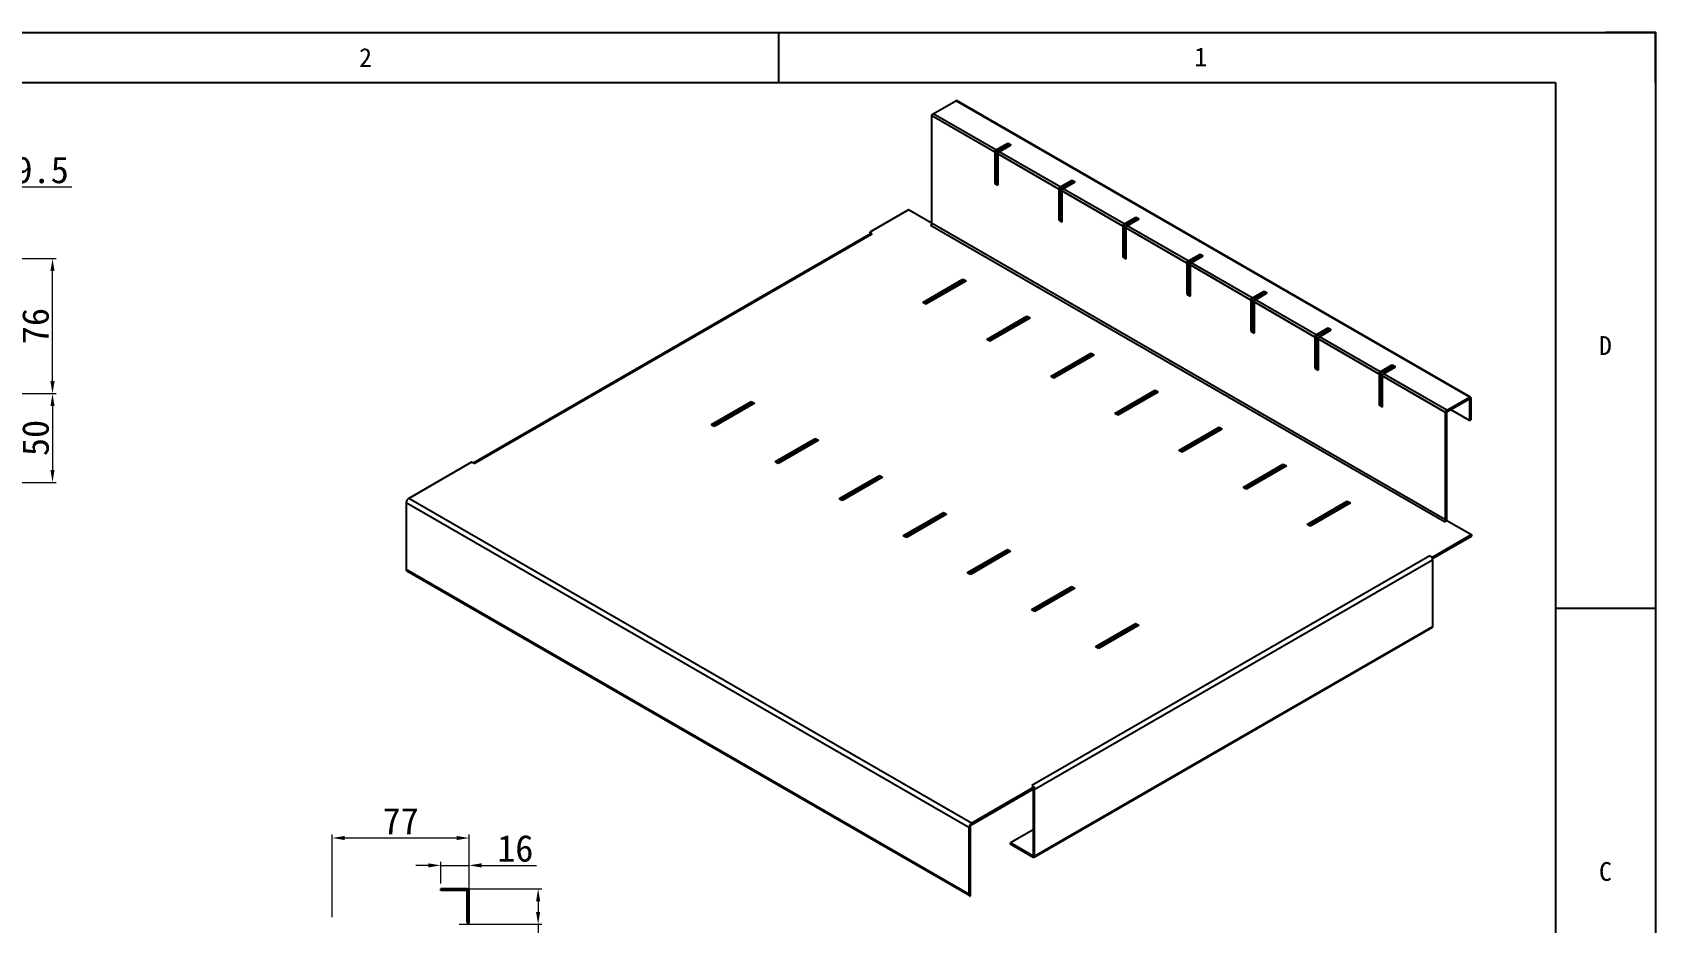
# Model space of a CAD drawing. Header units: millimetres. Extents: x 13106 to 40242, y 18888 to 28426.
# Drawn here: x 29441 to 30355, y 22868 to 23369 of the extents above; entities that cross this region are included whole.
import ezdxf
from ezdxf.enums import TextEntityAlignment as Align

# ---------------------------------------------------------------- set-up
doc = ezdxf.new("R2010")
doc.units = ezdxf.units.MM
doc.header["$PDSIZE"] = -1
doc.linetypes.add('DOT', pattern=[0.25, 0, -0.25])
doc.linetypes.add('HIDDEN', pattern=[1.905, 1.27, -0.635])
doc.layers.add('DEFAULT_2', color=8, linetype='HIDDEN')
doc.layers.add('print', color=30, linetype='Continuous')
doc.layers.add('dim', color=2, linetype='Continuous', lineweight=9)
doc.styles.add('Dartop', font='')
doc.styles.get('Dartop').set_extended_font_data('FangSong_GB2312')
doc.dimstyles.new('3', dxfattribs={"dimtxt": 15, "dimasz": 7, "dimexe": 2, "dimexo": 3, "dimgap": 2, "dimtad": 1, "dimzin": 9, "dimdsep": 46, "dimtxsty": 'Standard', "dimcen": 1, "dimadec": 1, "dimazin": 2, "dimtfac": 0.5, "dimtmove": 0, "dimatfit": 3, "dimfxl": 0, "dimtolj": 1, "dimlwd": 9, "dimlwe": 9, "dimarcsym": 0})

# ---------------------------------------------------------------- blocks, each defined once
blk = doc.blocks.new('*D168')
at = {"layer": 'Defpoints', "color": 0, "lineweight": 9, "transparency": 16777216}
for p in [(29686.64, 22899.71), (29670.64, 22886.54), (29686.64, 22885.52)]:
    blk.add_point(p, dxfattribs=at)
at = {"layer": 'dim', "color": 0, "lineweight": 9, "transparency": 16777216}
for p, q in [((29663.64, 22899.71), (29656.64, 22899.71)), ((29670.64, 22889.54), (29670.64, 22901.71)), ((29670.64, 22899.71), (29686.64, 22899.71)), ((29686.64, 22888.52), (29686.64, 22901.71)), ((29693.64, 22899.71), (29724.64, 22899.71))]:
    blk.add_line(p, q, dxfattribs=at)
for points in [[(29663.64, 22900.88), (29663.64, 22898.55), (29670.64, 22899.71)], [(29693.64, 22900.88), (29693.64, 22898.55), (29686.64, 22899.71)]]:
    blk.add_solid(points, dxfattribs=at)
at = {"layer": 'dim', "color": 0, "lineweight": 9, "transparency": 16777216, "insert": (29712.64, 22909.21), "char_height": 15, "attachment_point": 5}
blk.add_mtext('\\A1;16', dxfattribs=at)
blk = doc.blocks.new('*D169')
at = {"layer": 'Defpoints', "color": 0, "lineweight": 9, "transparency": 16777216}
for p in [(29678.13, 22886.54), (29678.13, 22866.54), (29725.5, 22866.54)]:
    blk.add_point(p, dxfattribs=at)
at = {"layer": 'dim', "color": 0, "lineweight": 9, "transparency": 16777216}
for p, q in [((29681.13, 22886.54), (29727.5, 22886.54)), ((29725.5, 22879.54), (29725.5, 22873.54)), ((29681.13, 22866.54), (29727.5, 22866.54)), ((29725.5, 22866.54), (29725.5, 22833.04))]:
    blk.add_line(p, q, dxfattribs=at)
for points in [[(29724.33, 22879.54), (29726.66, 22879.54), (29725.5, 22886.54)], [(29724.33, 22873.54), (29726.66, 22873.54), (29725.5, 22866.54)]]:
    blk.add_solid(points, dxfattribs=at)
at = {"layer": 'dim', "color": 0, "lineweight": 9, "transparency": 16777216, "insert": (29716, 22846.29), "char_height": 15, "attachment_point": 5, "rotation": 90}
blk.add_mtext('\\A1;20', dxfattribs=at)
blk = doc.blocks.new('*D170')
at = {"layer": 'Defpoints', "color": 0, "lineweight": 9, "transparency": 16777216}
for p in [(29609.64, 22915.12), (29686.64, 22874.64), (29609.64, 22867.54)]:
    blk.add_point(p, dxfattribs=at)
at = {"layer": 'dim', "color": 0, "lineweight": 9, "transparency": 16777216}
for p, q in [((29609.64, 22870.54), (29609.64, 22917.12)), ((29686.64, 22877.64), (29686.64, 22917.12)), ((29679.64, 22915.12), (29616.64, 22915.12))]:
    blk.add_line(p, q, dxfattribs=at)
for points in [[(29616.64, 22916.29), (29616.64, 22913.96), (29609.64, 22915.12)], [(29679.64, 22916.29), (29679.64, 22913.96), (29686.64, 22915.12)]]:
    blk.add_solid(points, dxfattribs=at)
at = {"layer": 'dim', "color": 0, "lineweight": 9, "transparency": 16777216, "insert": (29648.14, 22924.62), "char_height": 15, "attachment_point": 5}
blk.add_mtext('\\A1;77', dxfattribs=at)
blk = doc.blocks.new('*D178')
at = {"layer": 'Defpoints', "color": 0, "lineweight": 9, "transparency": 16777216}
for p in [(29399.08, 23165.36), (29399.08, 23115.36), (29452.11, 23115.36)]:
    blk.add_point(p, dxfattribs=at)
at = {"layer": 'dim', "color": 0, "lineweight": 9, "transparency": 16777216}
for p, q in [((29402.08, 23165.36), (29454.11, 23165.36)), ((29452.11, 23158.36), (29452.11, 23122.36)), ((29402.08, 23115.36), (29454.11, 23115.36))]:
    blk.add_line(p, q, dxfattribs=at)
for points in [[(29450.95, 23158.36), (29453.28, 23158.36), (29452.11, 23165.36)], [(29450.95, 23122.36), (29453.28, 23122.36), (29452.11, 23115.36)]]:
    blk.add_solid(points, dxfattribs=at)
at = {"layer": 'dim', "color": 0, "lineweight": 9, "transparency": 16777216, "insert": (29442.61, 23140.36), "char_height": 15, "attachment_point": 5, "rotation": 90}
blk.add_mtext('\\A1;50', dxfattribs=at)
blk = doc.blocks.new('*D179')
at = {"layer": 'Defpoints', "color": 0, "lineweight": 9, "transparency": 16777216}
for p in [(29389.66, 23241.36), (29452.11, 23241.36), (29402.08, 23165.36)]:
    blk.add_point(p, dxfattribs=at)
at = {"layer": 'dim', "color": 0, "lineweight": 9, "transparency": 16777216}
for p, q in [((29392.66, 23241.36), (29454.11, 23241.36)), ((29452.11, 23172.36), (29452.11, 23234.36)), ((29405.08, 23165.36), (29454.11, 23165.36))]:
    blk.add_line(p, q, dxfattribs=at)
for points in [[(29450.95, 23234.36), (29453.28, 23234.36), (29452.11, 23241.36)], [(29450.95, 23172.36), (29453.28, 23172.36), (29452.11, 23165.36)]]:
    blk.add_solid(points, dxfattribs=at)
at = {"layer": 'dim', "color": 0, "lineweight": 9, "transparency": 16777216, "insert": (29442.61, 23203.36), "char_height": 15, "attachment_point": 5, "rotation": 90}
blk.add_mtext('\\A1;76', dxfattribs=at)
blk = doc.blocks.new('*D184')
at = {"layer": 'Defpoints', "color": 0, "lineweight": 9, "transparency": 16777216}
for p in [(29389.66, 23281.69), (29389.66, 23259.01), (29409.16, 23160.75)]:
    blk.add_point(p, dxfattribs=at)
at = {"layer": 'dim', "color": 0, "lineweight": 9, "transparency": 16777216}
for p, q in [((29389.66, 23262.01), (29389.66, 23283.69)), ((29396.66, 23281.69), (29402.16, 23281.69)), ((29409.16, 23163.75), (29409.16, 23283.69)), ((29409.16, 23281.69), (29462.91, 23281.69))]:
    blk.add_line(p, q, dxfattribs=at)
for points in [[(29396.66, 23282.86), (29396.66, 23280.53), (29389.66, 23281.69)], [(29402.16, 23282.86), (29402.16, 23280.53), (29409.16, 23281.69)]]:
    blk.add_solid(points, dxfattribs=at)
at = {"layer": 'dim', "color": 0, "lineweight": 9, "transparency": 16777216, "insert": (29440.91, 23291.19), "char_height": 15, "attachment_point": 5}
blk.add_mtext('\\A1;19.5', dxfattribs=at)

msp = doc.modelspace()

# ---------------------------------------------------------------- linework, layer by layer
at = {"color": 0, "linetype": 'DOT'}
for p, q in [((28562.917, 23368.66), (30326.338, 23368.66)), ((30354.54, 23340.459), (30354.54, 22155.99))]:
    msp.add_line(p, q, dxfattribs=at)
at = {"color": 0}
for p, q in [((29861.011, 23340.459), (29861.011, 23368.66)), ((30354.54, 23368.66), (30326.338, 23368.66)), ((30354.54, 23340.459), (30354.54, 23368.66)), ((28619.321, 23340.459), (30298.136, 23340.459)), ((30298.136, 23340.459), (30298.136, 22155.99)), ((30354.54, 23044.342), (30298.136, 23044.342))]:
    msp.add_line(p, q, dxfattribs=at)
at = {"color": 3, "linetype": 'Continuous'}
for p, q in [((29947.88, 23322.911), (29960.585, 23330.247)), ((30249.793, 23163.276), (29960.585, 23330.247)), ((30250.301, 23163.327), (29961.093, 23330.297)), ((29947.161, 23261.259), (29947.161, 23321.667)), ((29982.517, 23301.255), (29947.161, 23321.667)), ((29983.235, 23302.499), (29947.88, 23322.911)), ((29982.517, 23301.255), (29982.517, 23283.713)), ((29983.235, 23302.499), (29989.941, 23306.371)), ((29984.285, 23300.235), (29984.285, 23282.693)), ((30018.579, 23280.435), (29984.285, 23300.235)), ((29985.003, 23301.479), (29991.709, 23305.351)), ((30019.298, 23281.679), (29985.003, 23301.479)), ((29989.941, 23306.371), (29991.709, 23305.351)), ((29982.517, 23283.713), (29984.285, 23282.693)), ((30019.298, 23281.679), (30026.004, 23285.551)), ((30021.066, 23280.659), (30027.772, 23284.53)), ((30026.004, 23285.551), (30027.772, 23284.53)), ((30018.579, 23280.435), (30018.579, 23262.893)), ((30020.347, 23279.414), (30020.347, 23261.872)), ((30054.642, 23259.615), (30020.347, 23279.414)), ((30055.36, 23260.859), (30021.066, 23280.659)), ((29934.08, 23268.811), (29912.16, 23256.156)), ((30236.369, 23094.289), (29934.08, 23268.811)), ((30055.36, 23260.859), (30062.067, 23264.731)), ((30057.128, 23259.838), (30063.834, 23263.71)), ((30062.067, 23264.731), (30063.834, 23263.71)), ((29688.836, 23126.264), (29912.574, 23255.438)), ((29689.422, 23125.926), (29913.574, 23255.339)), ((29913.574, 23255.339), (29912.16, 23256.156)), ((30235.662, 23093.064), (29946.454, 23260.034)), ((30018.579, 23262.893), (30020.347, 23261.872)), ((30054.642, 23259.615), (30054.642, 23242.073)), ((30056.41, 23258.594), (30056.41, 23241.052)), ((30090.705, 23238.794), (30056.41, 23258.594)), ((30091.423, 23240.039), (30057.128, 23259.838)), ((30054.642, 23242.073), (30056.41, 23241.052)), ((30090.705, 23238.794), (30090.705, 23221.253)), ((30091.423, 23240.039), (30098.129, 23243.91)), ((30092.472, 23237.774), (30092.472, 23220.232)), ((30126.767, 23217.974), (30092.472, 23237.774)), ((30093.191, 23239.018), (30099.897, 23242.89)), ((30127.486, 23219.218), (30093.191, 23239.018)), ((30098.129, 23243.91), (30099.897, 23242.89)), ((29942, 23216.638), (29964.627, 23229.702)), ((29966.395, 23228.681), (29943.768, 23215.617)), ((29964.627, 23229.702), (29966.395, 23228.681)), ((30090.705, 23221.253), (30092.472, 23220.232)), ((30126.767, 23217.974), (30126.767, 23200.432)), ((30127.486, 23219.218), (30134.192, 23223.09)), ((30129.253, 23218.198), (30135.96, 23222.069)), ((30163.548, 23198.398), (30129.253, 23218.198)), ((30134.192, 23223.09), (30135.96, 23222.069)), ((29943.768, 23215.617), (29942, 23216.638)), ((29978.062, 23195.818), (30000.69, 23208.882)), ((30000.69, 23208.882), (30002.457, 23207.861)), ((30128.535, 23216.953), (30128.535, 23199.412)), ((30162.83, 23197.154), (30128.535, 23216.953)), ((30002.457, 23207.861), (29979.83, 23194.797)), ((30126.767, 23200.432), (30128.535, 23199.412)), ((30163.548, 23198.398), (30170.254, 23202.27)), ((30165.316, 23197.377), (30172.022, 23201.249)), ((30170.254, 23202.27), (30172.022, 23201.249)), ((29979.83, 23194.797), (29978.062, 23195.818)), ((30162.83, 23197.154), (30162.83, 23179.612)), ((30198.892, 23176.333), (30164.598, 23196.133)), ((30164.598, 23196.133), (30164.598, 23178.591)), ((30199.611, 23177.578), (30165.316, 23197.377)), ((30014.125, 23174.998), (30036.752, 23188.061)), ((30038.52, 23187.041), (30015.893, 23173.977)), ((30036.752, 23188.061), (30038.52, 23187.041)), ((30199.611, 23177.578), (30206.317, 23181.45)), ((30206.317, 23181.45), (30208.085, 23180.429)), ((30015.893, 23173.977), (30014.125, 23174.998)), ((30162.83, 23179.612), (30164.598, 23178.591)), ((30198.892, 23176.333), (30198.892, 23158.792)), ((30236.369, 23154.697), (30200.66, 23175.313)), ((30200.66, 23175.313), (30200.66, 23157.771)), ((30201.379, 23176.557), (30208.085, 23180.429)), ((30237.088, 23155.941), (30201.379, 23176.557)), ((30050.188, 23154.177), (30072.815, 23167.241)), ((30074.583, 23166.22), (30051.955, 23153.157)), ((30072.815, 23167.241), (30074.583, 23166.22)), ((30237.088, 23155.941), (30249.793, 23163.276)), ((30250.511, 23162.862), (30250.511, 23150.627)), ((29822.853, 23147.849), (29845.48, 23160.913)), ((29847.248, 23159.892), (29824.621, 23146.828)), ((29845.48, 23160.913), (29847.248, 23159.892)), ((30051.955, 23153.157), (30050.188, 23154.177)), ((30198.892, 23158.792), (30200.66, 23157.771)), ((30236.369, 23094.289), (30236.369, 23154.697)), ((29824.621, 23146.828), (29822.853, 23147.849)), ((30086.25, 23133.357), (30108.877, 23146.421)), ((30110.645, 23145.4), (30088.018, 23132.336)), ((30108.877, 23146.421), (30110.645, 23145.4)), ((29858.915, 23127.029), (29881.543, 23140.092)), ((29883.31, 23139.072), (29860.683, 23126.008)), ((29881.543, 23140.092), (29883.31, 23139.072)), ((29688.008, 23126.742), (29652.652, 23106.33)), ((29689.422, 23125.926), (29688.008, 23126.742)), ((29860.683, 23126.008), (29858.915, 23127.029)), ((30088.018, 23132.336), (30086.25, 23133.357)), ((29894.978, 23106.208), (29917.605, 23119.272)), ((29919.373, 23118.252), (29896.746, 23105.188)), ((29917.605, 23119.272), (29919.373, 23118.252)), ((30122.313, 23112.537), (30144.94, 23125.6)), ((30146.708, 23124.58), (30124.081, 23111.516)), ((30144.94, 23125.6), (30146.708, 23124.58)), ((30124.081, 23111.516), (30122.313, 23112.537)), ((29651.238, 23103.881), (29651.238, 23066.322)), ((29968.023, 22920.989), (29651.238, 23103.881)), ((29969.438, 22923.438), (29652.652, 23106.33)), ((29896.746, 23105.188), (29894.978, 23106.208)), ((29931.041, 23085.388), (29953.668, 23098.452)), ((29953.668, 23098.452), (29955.436, 23097.431)), ((30158.375, 23091.716), (30181.003, 23104.78)), ((30182.77, 23103.76), (30160.143, 23090.696)), ((30181.003, 23104.78), (30182.77, 23103.76)), ((29955.436, 23097.431), (29932.808, 23084.367)), ((30160.143, 23090.696), (30158.375, 23091.716)), ((30235.662, 23093.064), (30237.076, 23093.88)), ((30237.076, 23093.88), (30250.865, 23085.92)), ((29932.808, 23084.367), (29931.041, 23085.388)), ((30228.945, 23073.264), (30250.865, 23085.92)), ((29967.103, 23064.568), (29989.73, 23077.632)), ((29991.498, 23076.611), (29968.871, 23063.547)), ((29989.73, 23077.632), (29991.498, 23076.611)), ((30227.531, 23074.08), (30003.379, 22944.667)), ((30228.945, 23071.631), (30004.793, 22942.218)), ((30227.531, 23074.08), (30228.945, 23073.264)), ((30228.945, 23071.631), (30228.945, 23034.092)), ((29968.023, 22883.43), (29651.238, 23066.322)), ((29968.438, 22882.514), (29651.652, 23065.406)), ((29968.871, 23063.547), (29967.103, 23064.568)), ((30003.166, 23043.748), (30025.793, 23056.811)), ((30027.561, 23055.791), (30004.934, 23042.727)), ((30025.793, 23056.811), (30027.561, 23055.791)), ((30004.934, 23042.727), (30003.166, 23043.748)), ((30039.228, 23022.927), (30061.856, 23035.991)), ((30063.623, 23034.97), (30040.996, 23021.907)), ((30061.856, 23035.991), (30063.623, 23034.97)), ((30228.732, 23033.623), (30004.581, 22904.21)), ((30228.945, 23034.092), (30004.793, 22904.679)), ((30040.996, 23021.907), (30039.228, 23022.927)), ((29969.438, 22923.438), (30004.793, 22943.851)), ((30003.379, 22944.667), (30004.793, 22943.851)), ((30004.793, 22942.218), (30004.793, 22904.679)), ((29968.023, 22920.989), (29968.023, 22883.43)), ((30004.068, 22904.26), (29991.358, 22911.599)), ((29685.623, 22886.538), (29670.639, 22886.538)), ((29686.639, 22867.554), (29686.639, 22885.523))]:
    msp.add_line(p, q, dxfattribs=at)
at = {"color": 7, "linetype": 'Continuous'}
for p, q in [((29982.517, 23301.255), (29983.224, 23301.663)), ((29983.224, 23301.663), (29983.224, 23284.122)), ((29983.235, 23301.683), (29989.941, 23305.555)), ((29983.235, 23302.499), (29983.235, 23301.683)), ((29986.406, 23302.289), (29985.345, 23302.901)), ((29989.941, 23306.371), (29989.941, 23305.555)), ((29989.941, 23305.555), (29991.002, 23304.942)), ((29982.517, 23283.713), (29983.224, 23284.122)), ((29983.224, 23284.122), (29984.285, 23283.509)), ((30019.298, 23280.863), (30026.004, 23284.734)), ((30019.298, 23281.679), (30019.298, 23280.863)), ((30022.468, 23281.468), (30021.408, 23282.081)), ((30026.004, 23285.551), (30026.004, 23284.734)), ((30026.004, 23284.734), (30027.065, 23284.122)), ((30018.579, 23280.435), (30019.287, 23280.843)), ((30019.287, 23280.843), (30019.287, 23263.301)), ((30018.579, 23262.893), (30019.287, 23263.301)), ((30019.287, 23263.301), (30020.347, 23262.689)), ((30055.36, 23260.042), (30062.067, 23263.914)), ((30062.067, 23264.731), (30062.067, 23263.914)), ((30062.067, 23263.914), (30063.127, 23263.302)), ((29912.16, 23256.156), (29912.16, 23255.339)), ((29912.281, 23255.269), (29912.16, 23255.339)), ((30054.642, 23259.615), (30055.349, 23260.023)), ((30055.349, 23260.023), (30055.349, 23242.481)), ((30055.36, 23260.859), (30055.36, 23260.042)), ((30058.531, 23260.648), (30057.47, 23261.26)), ((30054.642, 23242.073), (30055.349, 23242.481)), ((30055.349, 23242.481), (30056.41, 23241.869)), ((30090.705, 23238.794), (30091.412, 23239.203)), ((30091.412, 23239.203), (30091.412, 23221.661)), ((30091.423, 23239.222), (30098.129, 23243.094)), ((30091.423, 23240.039), (30091.423, 23239.222)), ((30094.593, 23239.828), (30093.533, 23240.44)), ((30098.129, 23243.91), (30098.129, 23243.094)), ((30098.129, 23243.094), (30099.19, 23242.482)), ((29942.707, 23216.23), (29964.627, 23228.885)), ((29964.627, 23229.702), (29964.627, 23228.885)), ((29964.627, 23228.885), (29965.688, 23228.273)), ((30090.705, 23221.253), (30091.412, 23221.661)), ((30091.412, 23221.661), (30092.472, 23221.048)), ((30126.767, 23217.974), (30127.474, 23218.382)), ((30127.474, 23218.382), (30127.474, 23200.84)), ((30127.486, 23218.402), (30134.192, 23222.274)), ((30127.486, 23219.218), (30127.486, 23218.402)), ((30130.656, 23219.007), (30129.595, 23219.62)), ((30134.192, 23223.09), (30134.192, 23222.274)), ((30134.192, 23222.274), (30135.252, 23221.661)), ((30000.69, 23208.882), (30000.69, 23208.065)), ((29978.769, 23195.41), (30000.69, 23208.065)), ((30000.69, 23208.065), (30001.75, 23207.453)), ((30126.767, 23200.432), (30127.474, 23200.84)), ((30127.474, 23200.84), (30128.535, 23200.228)), ((30163.548, 23197.581), (30170.254, 23201.453)), ((30170.254, 23202.27), (30170.254, 23201.453)), ((30170.254, 23201.453), (30171.315, 23200.841)), ((30162.83, 23197.154), (30163.537, 23197.562)), ((30163.537, 23197.562), (30163.537, 23180.02)), ((30163.548, 23198.398), (30163.548, 23197.581)), ((30166.719, 23198.187), (30165.658, 23198.8)), ((30014.832, 23174.589), (30036.752, 23187.245)), ((30036.752, 23188.061), (30036.752, 23187.245)), ((30036.752, 23187.245), (30037.813, 23186.632)), ((30206.317, 23181.45), (30206.317, 23180.633)), ((30162.83, 23179.612), (30163.537, 23180.02)), ((30163.537, 23180.02), (30164.598, 23179.408)), ((30198.892, 23176.333), (30199.599, 23176.742)), ((30199.599, 23176.742), (30199.599, 23159.2)), ((30199.611, 23176.761), (30206.317, 23180.633)), ((30199.611, 23177.578), (30199.611, 23176.761)), ((30202.781, 23177.367), (30201.721, 23177.979)), ((30206.317, 23180.633), (30207.378, 23180.021)), ((30050.895, 23153.769), (30072.815, 23166.425)), ((30072.815, 23167.241), (30072.815, 23166.425)), ((30072.815, 23166.425), (30073.876, 23165.812)), ((30237.088, 23155.124), (30249.793, 23162.46)), ((30249.793, 23162.46), (30249.793, 23163.276)), ((30249.804, 23162.453), (30249.793, 23162.46)), ((30249.804, 23162.453), (30250.511, 23162.862)), ((30249.804, 23162.453), (30249.804, 23150.219)), ((29823.56, 23147.441), (29845.48, 23160.096)), ((29845.48, 23160.913), (29845.48, 23160.096)), ((29845.48, 23160.096), (29846.541, 23159.484)), ((30198.892, 23158.792), (30199.599, 23159.2)), ((30199.599, 23159.2), (30200.66, 23158.588)), ((30237.076, 23155.105), (30236.369, 23154.697)), ((30237.076, 23094.697), (30237.076, 23155.105)), ((30237.088, 23155.124), (30237.088, 23155.941)), ((30249.804, 23150.219), (30239.197, 23156.343)), ((30086.957, 23132.949), (30108.877, 23145.604)), ((30108.877, 23146.421), (30108.877, 23145.604)), ((30108.877, 23145.604), (30109.938, 23144.992)), ((30249.804, 23150.219), (30250.511, 23150.627)), ((29859.622, 23126.62), (29881.543, 23139.276)), ((29881.543, 23140.092), (29881.543, 23139.276)), ((29881.543, 23139.276), (29882.603, 23138.664)), ((29895.685, 23105.8), (29917.605, 23118.456)), ((29917.605, 23119.272), (29917.605, 23118.456)), ((29917.605, 23118.456), (29918.666, 23117.843)), ((30123.02, 23112.128), (30144.94, 23124.784)), ((30144.94, 23125.6), (30144.94, 23124.784)), ((30144.94, 23124.784), (30146.001, 23124.172)), ((29953.668, 23098.452), (29953.668, 23097.635)), ((30159.082, 23091.308), (30181.003, 23103.964)), ((30181.003, 23104.78), (30181.003, 23103.964)), ((30181.003, 23103.964), (30182.063, 23103.351)), ((29931.748, 23084.98), (29953.668, 23097.635)), ((29953.668, 23097.635), (29954.729, 23097.023)), ((30237.074, 23094.607), (30236.368, 23094.244)), ((30237.076, 23094.697), (30236.369, 23094.289)), ((30228.945, 23072.448), (30250.865, 23085.103)), ((30250.865, 23085.92), (30250.865, 23085.103)), ((29967.81, 23064.16), (29989.73, 23076.815)), ((29989.73, 23077.632), (29989.73, 23076.815)), ((29989.73, 23076.815), (29990.791, 23076.203)), ((30228.75, 23072.56), (30228.945, 23072.448)), ((30228.945, 23073.264), (30228.945, 23072.448)), ((30003.873, 23043.339), (30025.793, 23055.995)), ((30025.793, 23056.811), (30025.793, 23055.995)), ((30025.793, 23055.995), (30026.854, 23055.382)), ((30039.935, 23022.519), (30061.856, 23035.175)), ((30061.856, 23035.991), (30061.856, 23035.175)), ((30061.856, 23035.175), (30062.916, 23034.562)), ((30004.793, 22943.851), (30004.793, 22943.034)), ((29969.438, 22922.622), (30004.793, 22943.034)), ((30004.793, 22942.218), (30004.086, 22942.626)), ((30004.086, 22942.626), (30004.086, 22905.087)), ((30004.791, 22942.307), (30004.126, 22942.649)), ((29968.023, 22920.989), (29968.731, 22921.397)), ((29968.731, 22921.397), (29968.731, 22882.424)), ((29969.438, 22923.438), (29969.438, 22922.622)), ((30004.086, 22919.764), (29991.358, 22912.415)), ((30004.068, 22905.077), (29991.358, 22912.415)), ((29991.358, 22911.599), (29991.358, 22912.415)), ((30004.086, 22905.087), (30004.068, 22905.077)), ((30004.068, 22904.26), (30004.068, 22905.077)), ((30004.793, 22904.679), (30004.086, 22905.087)), ((29670.639, 22885.538), (29670.639, 22886.538)), ((29685.623, 22885.538), (29670.639, 22885.538)), ((29685.623, 22885.538), (29685.623, 22886.538)), ((29685.639, 22867.554), (29685.639, 22885.523)), ((29685.639, 22885.523), (29686.639, 22885.523)), ((29968.023, 22883.43), (29968.731, 22883.838)), ((29685.639, 22867.554), (29686.639, 22867.554))]:
    msp.add_line(p, q, dxfattribs=at)
at = {"color": 3, "linetype": 'Continuous'}
for centre, radius, start, end in [((29946.18, 23261.259), 0.981, 357.359122, 359.982518), ((30235.388, 23094.289), 0.981, 357.359122, 359.982518), ((30225.772, 23071.399), 3.2, 19.934582, 21.28195), ((30225.848, 23071.427), 3.119, 18.318558, 19.935258), ((30226.982, 23071.63), 1.963, 0.017482, 2.6409), ((30002.83, 22942.217), 1.963, 0.017482, 2.6409), ((29685.623, 22885.523), 1.016, 0, 90), ((29685.623, 22867.554), 1.016, 270, 0)]:
    msp.add_arc(centre, radius, start, end, dxfattribs=at)
at = {"color": 7, "linetype": 'Continuous'}
for centre, radius, start, end in [((30233.904, 23094.929), 3.2, 338.718248, 340.065603), ((30233.98, 23094.901), 3.119, 340.064927, 341.681611), ((30235.114, 23094.697), 1.963, 357.359122, 359.982518), ((29685.623, 22885.523), 0.0159, 0, 90), ((29685.623, 22867.554), 0.0159, 270, 0)]:
    msp.add_arc(centre, radius, start, end, dxfattribs=at)
at = {"color": 3, "linetype": 'Continuous'}
for points, knots in [([(29960.585, 23330.247), (29960.669, 23330.295), (29960.837, 23330.365), (29961.024, 23330.337), (29961.093, 23330.297)], [0, 0, 0, 0, 0.550749, 1, 1, 1, 1]), ([(29947.161, 23321.667), (29947.161, 23321.913), (29947.33, 23322.4), (29947.666, 23322.788), (29947.88, 23322.911)], [0, 0, 0, 0, 0.5000017, 1, 1, 1, 1]), ([(29982.517, 23301.255), (29982.517, 23301.501), (29982.685, 23301.988), (29983.022, 23302.376), (29983.235, 23302.499)], [0, 0, 0, 0, 0.5000017, 1, 1, 1, 1]), ([(29984.285, 23300.235), (29984.285, 23300.481), (29984.453, 23300.967), (29984.79, 23301.356), (29985.003, 23301.479)], [0, 0, 0, 0, 0.5000017, 1, 1, 1, 1]), ([(30018.579, 23280.435), (30018.579, 23280.681), (30018.748, 23281.167), (30019.085, 23281.556), (30019.298, 23281.679)], [0, 0, 0, 0, 0.5000017, 1, 1, 1, 1]), ([(30020.347, 23279.414), (30020.347, 23279.66), (30020.515, 23280.147), (30020.852, 23280.535), (30021.066, 23280.659)], [0, 0, 0, 0, 0.5000017, 1, 1, 1, 1]), ([(29913.574, 23255.339), (29913.408, 23255.435), (29913.144, 23255.54), (29912.791, 23255.532), (29912.64, 23255.476), (29912.574, 23255.438)], [0, 0, 0, 0, 0.5476857, 0.7815599, 1, 1, 1, 1]), ([(29947.136, 23261.026), (29947.092, 23260.82), (29946.919, 23260.439), (29946.626, 23260.133), (29946.454, 23260.034)], [0, 0, 0, 0, 0.5146165, 1, 1, 1, 1]), ([(29947.16, 23261.214), (29947.16, 23261.199), (29947.155, 23261.136), (29947.146, 23261.073), (29947.136, 23261.026)], [0, 0, 0, 0, 0.2414, 1, 1, 1, 1]), ([(30054.642, 23259.615), (30054.642, 23259.861), (30054.81, 23260.347), (30055.147, 23260.736), (30055.36, 23260.859)], [0, 0, 0, 0, 0.5000017, 1, 1, 1, 1]), ([(30056.41, 23258.594), (30056.41, 23258.84), (30056.578, 23259.326), (30056.915, 23259.715), (30057.128, 23259.838)], [0, 0, 0, 0, 0.5000017, 1, 1, 1, 1]), ([(30090.705, 23238.794), (30090.705, 23239.041), (30090.873, 23239.527), (30091.21, 23239.915), (30091.423, 23240.039)], [0, 0, 0, 0, 0.5000017, 1, 1, 1, 1]), ([(30092.472, 23237.774), (30092.472, 23238.02), (30092.641, 23238.506), (30092.978, 23238.895), (30093.191, 23239.018)], [0, 0, 0, 0, 0.5000017, 1, 1, 1, 1]), ([(30126.767, 23217.974), (30126.767, 23218.22), (30126.935, 23218.706), (30127.272, 23219.095), (30127.486, 23219.218)], [0, 0, 0, 0, 0.5000017, 1, 1, 1, 1]), ([(30128.535, 23216.953), (30128.535, 23217.2), (30128.703, 23217.686), (30129.04, 23218.075), (30129.253, 23218.198)], [0, 0, 0, 0, 0.5000017, 1, 1, 1, 1]), ([(30162.83, 23197.154), (30162.83, 23197.4), (30162.998, 23197.886), (30163.335, 23198.275), (30163.548, 23198.398)], [0, 0, 0, 0, 0.5000017, 1, 1, 1, 1]), ([(30164.598, 23196.133), (30164.598, 23196.379), (30164.766, 23196.866), (30165.103, 23197.254), (30165.316, 23197.377)], [0, 0, 0, 0, 0.5000017, 1, 1, 1, 1]), ([(30198.892, 23176.333), (30198.892, 23176.58), (30199.061, 23177.066), (30199.398, 23177.455), (30199.611, 23177.578)], [0, 0, 0, 0, 0.5000017, 1, 1, 1, 1]), ([(30200.66, 23175.313), (30200.66, 23175.559), (30200.828, 23176.045), (30201.165, 23176.434), (30201.379, 23176.557)], [0, 0, 0, 0, 0.5000017, 1, 1, 1, 1]), ([(30249.793, 23163.276), (30249.877, 23163.325), (30250.045, 23163.395), (30250.232, 23163.366), (30250.301, 23163.327)], [0, 0, 0, 0, 0.550749, 1, 1, 1, 1]), ([(30250.301, 23163.327), (30250.369, 23163.287), (30250.488, 23163.139), (30250.511, 23162.959), (30250.511, 23162.862)], [0, 0, 0, 0, 0.4492489, 1, 1, 1, 1]), ([(30236.369, 23154.697), (30236.369, 23154.943), (30236.537, 23155.429), (30236.874, 23155.818), (30237.088, 23155.941)], [0, 0, 0, 0, 0.5000017, 1, 1, 1, 1]), ([(29652.652, 23106.33), (29652.452, 23106.214), (29652.072, 23105.895), (29651.628, 23105.289), (29651.325, 23104.602), (29651.238, 23104.113), (29651.238, 23103.881)], [0, 0, 0, 0, 0.2372239, 0.4999984, 0.7627738, 1, 1, 1, 1]), ([(30235.662, 23093.064), (30235.864, 23093.181), (30236.189, 23093.548), (30236.357, 23094.007), (30236.368, 23094.244)], [0, 0, 0, 0, 0.4965756, 1, 1, 1, 1]), ([(30227.531, 23074.08), (30227.803, 23073.923), (30228.295, 23073.46), (30228.629, 23072.882), (30228.754, 23072.561)], [0, 0, 0, 0, 0.4771779, 1, 1, 1, 1]), ([(30228.809, 23072.407), (30228.828, 23072.349), (30228.895, 23072.125), (30228.935, 23071.893), (30228.943, 23071.721)], [0, 0, 0, 0, 0.2625157, 1, 1, 1, 1]), ([(29651.238, 23066.322), (29651.238, 23066.131), (29651.279, 23065.849), (29651.463, 23065.548), (29651.587, 23065.444), (29651.653, 23065.406)], [0, 0, 0, 0, 0.547693, 0.7815772, 1, 1, 1, 1]), ([(30228.945, 23034.092), (30228.945, 23033.994), (30228.921, 23033.813), (30228.802, 23033.663), (30228.732, 23033.623)], [0, 0, 0, 0, 0.5507849, 1, 1, 1, 1]), ([(30004.669, 22942.958), (30004.686, 22942.903), (30004.747, 22942.691), (30004.783, 22942.47), (30004.791, 22942.307)], [0, 0, 0, 0, 0.2621387, 1, 1, 1, 1]), ([(29969.438, 22923.438), (29969.237, 22923.322), (29968.857, 22923.003), (29968.413, 22922.397), (29968.11, 22921.71), (29968.023, 22921.221), (29968.023, 22920.989)], [0, 0, 0, 0, 0.2372239, 0.4999984, 0.7627738, 1, 1, 1, 1]), ([(30004.581, 22904.21), (30004.511, 22904.17), (30004.322, 22904.141), (30004.153, 22904.211), (30004.068, 22904.26)], [0, 0, 0, 0, 0.4492166, 1, 1, 1, 1]), ([(30004.793, 22904.679), (30004.793, 22904.581), (30004.769, 22904.399), (30004.65, 22904.25), (30004.581, 22904.21)], [0, 0, 0, 0, 0.5507849, 1, 1, 1, 1]), ([(29968.023, 22883.43), (29968.023, 22883.239), (29968.064, 22882.957), (29968.248, 22882.656), (29968.372, 22882.552), (29968.438, 22882.514)], [0, 0, 0, 0, 0.547693, 0.7815772, 1, 1, 1, 1]), ([(29968.438, 22882.514), (29968.504, 22882.476), (29968.603, 22882.44), (29968.704, 22882.426), (29968.731, 22882.424)], [0, 0, 0, 0, 0.7425091, 1, 1, 1, 1])]:
    msp.add_open_spline(points, degree=3, knots=knots, dxfattribs=at)
at = {"color": 7, "linetype": 'Continuous'}
for points in [[(29983.224, 23301.663), (29983.224, 23301.67), (29983.228, 23301.681), (29983.233, 23301.679)], [(30019.287, 23280.843), (30019.287, 23280.849), (30019.29, 23280.861), (30019.296, 23280.859)], [(30055.349, 23260.023), (30055.349, 23260.029), (30055.353, 23260.04), (30055.359, 23260.039)], [(30091.412, 23239.203), (30091.412, 23239.209), (30091.415, 23239.22), (30091.421, 23239.218)], [(30127.474, 23218.382), (30127.474, 23218.388), (30127.478, 23218.4), (30127.484, 23218.398)], [(30163.537, 23197.562), (30163.537, 23197.568), (30163.54, 23197.579), (30163.546, 23197.578)], [(30199.599, 23176.742), (30199.599, 23176.748), (30199.603, 23176.759), (30199.609, 23176.758)], [(30237.076, 23155.105), (30237.076, 23155.111), (30237.08, 23155.122), (30237.085, 23155.12)]]:
    msp.add_open_spline(points, degree=3, dxfattribs=at)
for points, knots in [([(30249.793, 23162.46), (30249.794, 23162.461), (30249.797, 23162.462), (30249.8, 23162.462), (30249.801, 23162.461)], [0, 0, 0, 0, 0.5477135, 1, 1, 1, 1]), ([(30249.801, 23162.461), (30249.802, 23162.461), (30249.803, 23162.458), (30249.802, 23162.456), (30249.801, 23162.454)], [0, 0, 0, 0, 0.3435877, 1, 1, 1, 1]), ([(30236.941, 23093.921), (30236.96, 23093.979), (30237.027, 23094.203), (30237.066, 23094.435), (30237.074, 23094.607)], [0, 0, 0, 0, 0.2625158, 1, 1, 1, 1]), ([(29969.438, 22922.622), (29969.228, 22922.501), (29968.896, 22922.118), (29968.731, 22921.64), (29968.731, 22921.397)], [0, 0, 0, 0, 0.4999983, 1, 1, 1, 1]), ([(30004.079, 22905.075), (30004.077, 22905.074), (30004.073, 22905.074), (30004.07, 22905.076), (30004.068, 22905.077)], [0, 0, 0, 0, 0.459985, 1, 1, 1, 1]), ([(30004.086, 22905.087), (30004.086, 22905.084), (30004.085, 22905.079), (30004.081, 22905.076), (30004.079, 22905.075)], [0, 0, 0, 0, 0.5494181, 1, 1, 1, 1])]:
    msp.add_open_spline(points, degree=3, knots=knots, dxfattribs=at)
at = {"layer": 'DEFAULT_2', "color": 8, "linetype": 'HIDDEN'}
msp.add_line((29686.639, 22877.038), (29685.639, 22877.038), dxfattribs=at)
at = {"layer": 'print'}
msp.add_lwpolyline([(28562.917, 23368.66), (30354.54, 23368.66), (30354.54, 22127.788), (28562.917, 22127.788)], close=True, dxfattribs=at)

# ---------------------------------------------------------------- texts
at = {"color": 0, "style": 'Dartop'}
for s, p in [('2', (29628.348, 23354.56)), ('1', (30098.495, 23354.895)), ('D', (30326.338, 23192.4)), ('C', (30326.338, 22896.283))]:
    msp.add_text(s, height=10.576, dxfattribs=at).set_placement(p, align=Align.MIDDLE_CENTER)

# ---------------------------------------------------------------- dimensions: what is measured, and where the dimension line sits
at = {"layer": 'dim', "lineweight": 9}
dim = msp.add_linear_dim(base=(29389.659, 23281.693), p1=(29409.159, 23160.749), p2=(29389.659, 23259.005), dimstyle='3', dxfattribs=at)
dim.commit()
dim.dimension.update_dxf_attribs({"geometry": '*D184', "text_midpoint": (29440.911, 23281.693), "dimtype": 160})
for base, p1, p2, picture, middle in [((29452.113, 23241.361), (29402.08, 23165.361), (29389.659, 23241.361), '*D179', (29442.613, 23203.361)), ((29452.113, 23115.361), (29399.08, 23165.361), (29399.08, 23115.361), '*D178', (29442.613, 23140.361)), ((29725.498, 22866.538), (29678.131, 22886.538), (29678.131, 22866.538), '*D169', (29715.998, 22846.288))]:
    dim = msp.add_linear_dim(base=base, p1=p1, p2=p2, angle=90, dimstyle='3', dxfattribs=at)
    dim.commit()
    dim.dimension.update_dxf_attribs({"geometry": picture, "text_midpoint": middle})
for base, p1, p2, picture, middle in [((29609.639, 22915.123), (29686.639, 22874.639), (29609.639, 22867.538), '*D170', (29648.139, 22924.623)), ((29686.639, 22899.714), (29670.639, 22886.538), (29686.639, 22885.523), '*D168', (29712.639, 22909.214))]:
    dim = msp.add_linear_dim(base=base, p1=p1, p2=p2, dimstyle='3', dxfattribs=at)
    dim.commit()
    dim.dimension.update_dxf_attribs({"geometry": picture, "text_midpoint": middle})

doc.saveas('drawing.dxf')
